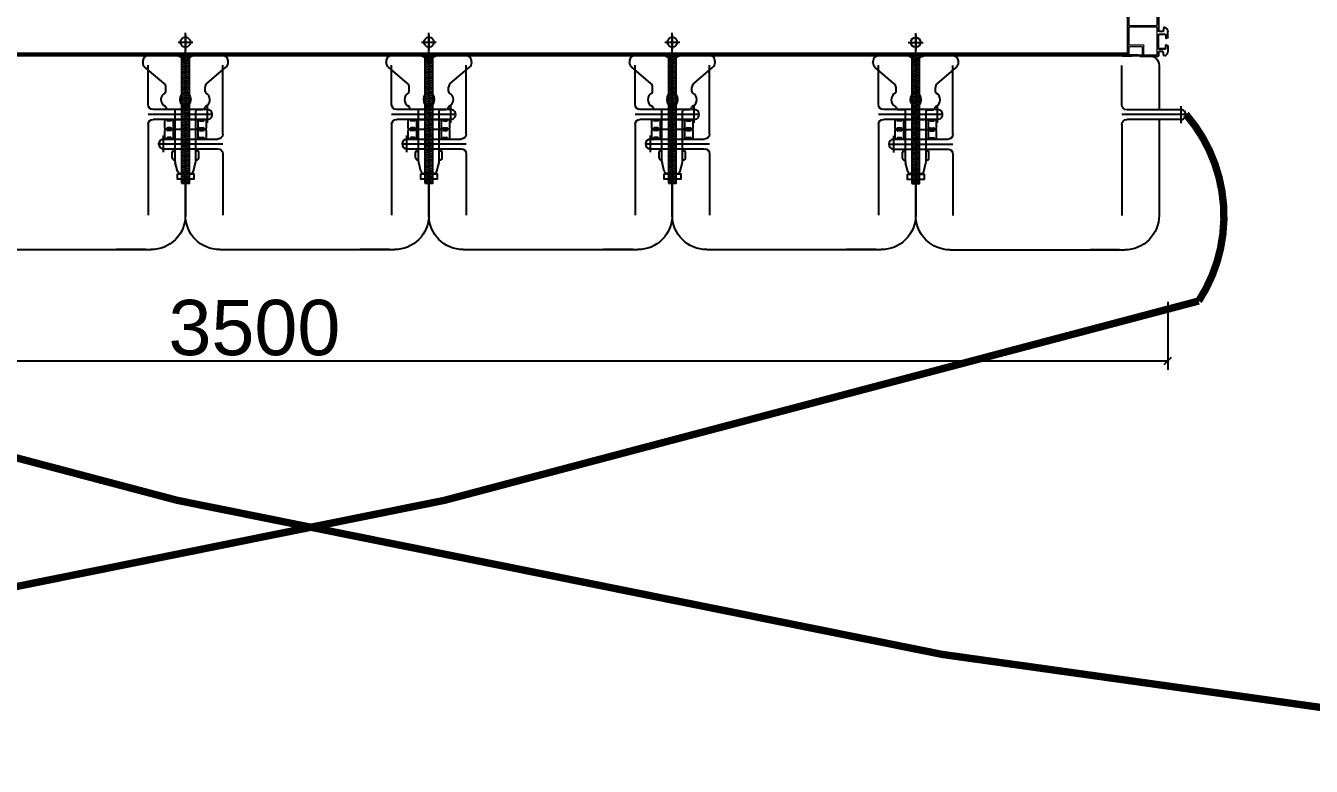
# Model space of a CAD drawing. Header units: millimetres. Extents: x -1822632 to -1305911, y 1206448 to 1536160.
# Drawn here: x -1726525 to -1723911, y 1209571 to 1211077 of the extents above; entities that cross this region are included whole.
import ezdxf

# ---------------------------------------------------------------- set-up
doc = ezdxf.new("R2010")
doc.units = ezdxf.units.MM
doc.header["$LTSCALE"] = 1000
doc.linetypes.add('DASH', pattern=[0.35, 0.25, -0.1])
doc.layers.get('0').update_dxf_attribs({"linetype": 'CONTINUOUS'})
doc.layers.get('DEFPOINTS').update_dxf_attribs({"linetype": 'CONTINUOUS'})
for name, color, linetype in [('中实线', 1, 'CONTINUOUS'), ('桩', 170, 'CONTINUOUS'), ('粗实线', 3, 'CONTINUOUS'), ('结构', 1, 'CONTINUOUS'), ('铝架', 4, 'CONTINUOUS')]:
    doc.layers.add(name, color=color, linetype=linetype)
doc.styles.add('M', font='arial.ttf')
doc.dimstyles.new('15', dxfattribs={"dimscale": 15, "dimtxt": 2.5, "dimasz": 1, "dimexe": 1.25, "dimexo": 0.625, "dimtad": 1, "dimdec": 0, "dimtxsty": 'M', "dimblk": 'ARCHTICK', "dimcen": 2.5, "dimadec": 0, "dimazin": 0, "dimtfac": 1, "dimtdec": 0, "dimtmove": 0, "dimatfit": 3, "dimfxl": 1, "dimfxlon": 1, "dimarcsym": 0})

# ---------------------------------------------------------------- blocks, each defined once
blk = doc.blocks.new('_Oblique')
at = {"color": 0, "linetype": 'ByBlock', "lineweight": -2}
blk.add_line((-0.5, -0.5), (0.5, 0.5), dxfattribs=at)
blk = doc.blocks.new('*D317')
at = {"color": 0, "lineweight": -2, "transparency": 16777216}
for p, q in [((-1727702.7, 1210515.8), (-1727702.7, 1210377)), ((-1724202.7, 1210515.8), (-1724202.7, 1210377)), ((-1727702.7, 1210395.8), (-1724202.7, 1210395.8))]:
    blk.add_line(p, q, dxfattribs=at)
at = {"layer": 'DEFPOINTS', "color": 0, "transparency": 16777216}
for p in [(-1727702.7, 1211255.5), (-1724202.7, 1211259.8), (-1724202.7, 1210395.8)]:
    blk.add_point(p, dxfattribs=at)
at = {"color": 0, "lineweight": -2, "transparency": 16777216, "xscale": 15, "yscale": 15, "zscale": 15, "rotation": 180}
blk.add_blockref('_Oblique', (-1727702.7, 1210395.8), dxfattribs=at)
at = {"color": 0, "lineweight": -2, "transparency": 16777216, "xscale": 15, "yscale": 15, "zscale": 15}
blk.add_blockref('_Oblique', (-1724202.7, 1210395.8), dxfattribs=at)
at = {"color": 0, "transparency": 16777216, "insert": (-1726060, 1210462.6), "char_height": 112.5, "attachment_point": 5, "style": 'M'}
blk.add_mtext('3500', dxfattribs=at)
blk = doc.blocks.new('3.')
at = {"color": 8, "lineweight": 5}
blk.add_line((750205.9, -189036.3), (750221.4, -189036.3), dxfattribs=at)
at = {"color": 3, "lineweight": 5}
for p, q in [((750252.4, -189161.4), (750252.4, -189147.1)), ((750253.4, -189146.1), (750278.4, -189146.1)), ((750279.4, -189160.9), (750279.4, -189147.1)), ((750257.9, -189162.4), (750253.4, -189162.4)), ((750258.9, -189164.4), (750258.9, -189163.4)), ((750272.9, -189164.4), (750272.9, -189162.9)), ((750278.4, -189161.9), (750273.9, -189161.9)), ((750292.9, -189165.4), (750273.9, -189165.4)), ((750292.9, -189165.4), (750274.9, -189165.4)), ((750292.9, -189161.9), (750283.4, -189161.9)), ((750293.9, -189162.9), (750293.9, -189164.4))]:
    blk.add_line(p, q, dxfattribs=at)
at = {"color": 8, "lineweight": 5}
blk.add_arc((750205.9, -189035.3), 1, 180, 270, dxfattribs=at)
at = {"color": 8, "lineweight": 20, "ltscale": 0.5}
blk.add_arc((750221.4, -189038.3), 2, 0, 90, dxfattribs=at)
at = {"color": 3, "lineweight": 5}
for centre, start, end in [((750253.4, -189147.1), 90, 180), ((750278.4, -189147.1), 0, 90), ((750253.4, -189161.4), 180, 270), ((750257.9, -189163.4), 0, 90), ((750257.9, -189164.4), 270, 360), ((750273.9, -189162.9), 90, 180), ((750273.9, -189164.4), 180, 270), ((750278.4, -189160.9), 270, 0), ((750292.9, -189162.9), 0, 90), ((750292.9, -189164.4), 270, 0)]:
    blk.add_arc(centre, 1, start, end, dxfattribs=at)
at = {"layer": '中实线', "color": 8, "linetype": 'ByBlock', "lineweight": 20, "ltscale": 0.5}
for p, q in [((750204.9, -189035.3), (750204.9, -189022.4)), ((750204.9, -189036.3), (750204.9, -189036.3)), ((750231.9, -189021.4), (750205.9, -189021.4)), ((750215.9, -189021.4), (750215.9, -189021.4)), ((750223.4, -189040.4), (750223.4, -189038.3)), ((750225.4, -189042.4), (750233, -189042.4)), ((750234.9, -189040.4), (750234.9, -189024.4)), ((750222.9, -189046.4), (750222.9, -189101.9)), ((750266.5, -189045.4), (750223.9, -189045.4)), ((750271.4, -189049.4), (750276.9, -189049.4)), ((750279.9, -189052.4), (750279.9, -189101.9)), ((750222.9, -189106.9), (750222.9, -189161.4)), ((750278.9, -189102.9), (750223.9, -189102.9)), ((750278.9, -189105.9), (750223.9, -189105.9)), ((750279.9, -189106.9), (750279.9, -189142.1)), ((750249.4, -189161.4), (750249.4, -189144.1)), ((750250.4, -189143.1), (750278.9, -189143.1)), ((750248.4, -189162.4), (750223.9, -189162.4))]:
    blk.add_line(p, q, dxfattribs=at)
for centre, radius, start, end in [((750205.9, -189022.4), 1, 90, 180), ((750225.4, -189040.4), 2, 180, 269.9404), ((750231.9, -189024.4), 3, 0, 90), ((750232.9, -189040.4), 2, 269.9404, 0), ((750223.9, -189046.4), 1, 90, 180), ((750266.5, -189047.4), 2, 11.537, 90), ((750271.4, -189046.4), 3, 191.537, 270), ((750276.9, -189052.4), 3, 0, 90), ((750223.9, -189101.9), 1, 180, 270), ((750223.9, -189106.9), 1, 90, 180), ((750278.9, -189101.9), 1, 270, 0), ((750278.9, -189106.9), 1, 0, 90), ((750250.4, -189144.1), 1, 90, 180), ((750278.9, -189142.1), 1, 270, 0), ((750223.9, -189161.4), 1, 180, 270), ((750248.4, -189161.4), 1, 270, 0)]:
    blk.add_arc(centre, radius, start, end, dxfattribs=at)
at = {"layer": '粗实线', "linetype": 'ByBlock', "ltscale": 0.5}
for p, q in [((750200.9, -189039), (750200.9, -189022.4)), ((750220.6, -189017.4), (750205.9, -189017.4)), ((750210, -189040.2), (750208.7, -189047.6)), ((750217.9, -189039.4), (750211, -189039.4)), ((750215.9, -189017.4), (750220.6, -189017.4)), ((750219.9, -189041.4), (750219.9, -189076.8)), ((750235.8, -189017.4), (750240.9, -189017.4)), ((750238.4, -189025.4), (750238.4, -189041.4)), ((750239.4, -189024.4), (750246.2, -189024.4)), ((750239.4, -189042.4), (750252.8, -189042.4)), ((750246.4, -189019.9), (750246.4, -189024.2)), ((750253, -189042.4), (750253.3, -189042.7)), ((750253.5, -189042.7), (750253.8, -189042.4)), ((750254, -189042.4), (750267.4, -189042.4)), ((750260.4, -189024.2), (750260.4, -189019.9)), ((750267.4, -189024.4), (750260.6, -189024.4)), ((750265.9, -189017.4), (750271, -189017.4)), ((750268.4, -189041.4), (750268.4, -189025.4)), ((750271.9, -189021.4), (750271.9, -189044.9)), ((750295.9, -189020.4), (750272.9, -189020.4)), ((750286.2, -189017.4), (750295.9, -189017.4)), ((750295.9, -189020.4), (750295.9, -189017.4)), ((750272.9, -189045.9), (750281.9, -189045.9)), ((750282.9, -189046.9), (750282.9, -189085.3)), ((750219.9, -189078), (750219.9, -189084.3)), ((750219.9, -189078), (750219.9, -189113.4)), ((750220.3, -189077.3), (750220, -189077)), ((750220, -189077.8), (750220.3, -189077.5)), ((750282.8, -189085.4), (750282.5, -189085.7)), ((750282.5, -189086), (750282.8, -189086.3)), ((750282.9, -189086.4), (750282.9, -189161.4)), ((750200.9, -189126.2), (750200.9, -189115.8)), ((750218.9, -189120.7), (750205.9, -189120.7)), ((750208.7, -189107.2), (750210, -189114.6)), ((750211, -189115.4), (750217.9, -189115.4)), ((750200.9, -189145.2), (750200.9, -189155.7)), ((750204.7, -189128.7), (750203.4, -189128.7)), ((750203.4, -189142.7), (750204.7, -189142.7)), ((750204.7, -189142.7), (750203.4, -189142.7)), ((750204.9, -189121.7), (750204.9, -189128.5)), ((750204.9, -189149.7), (750204.9, -189142.9)), ((750219.9, -189135.2), (750219.9, -189121.7)), ((750219.9, -189149.7), (750219.9, -189136.3)), ((750220.3, -189135.6), (750220, -189135.3)), ((750220, -189136.2), (750220.3, -189135.9)), ((750218.9, -189150.7), (750205.9, -189150.7)), ((750208.7, -189164.2), (750210, -189156.9)), ((750211, -189156.1), (750218.9, -189156.1)), ((750219.9, -189157.1), (750219.9, -189164.4)), ((750257.9, -189165.4), (750220.9, -189165.4))]:
    blk.add_line(p, q, dxfattribs=at)
at = {"layer": '粗实线', "color": 3, "linetype": 'ByBlock', "ltscale": 0.5}
blk.add_line((750205.9, -189150.7), (750218.9, -189150.7), dxfattribs=at)
at = {"layer": '粗实线', "linetype": 'ByBlock', "ltscale": 0.5}
for centre, radius, start, end in [((750205.9, -189022.4), 5, 90, 180), ((750210.7, -189039), 9.84, 179.7094, 251.9861), ((750211, -189040.4), 1, 90, 169.7), ((750217.9, -189041.4), 2, 360, 90), ((750239.4, -189025.4), 1, 90, 180), ((750239.4, -189041.4), 1, 180, 270), ((750241.2, -189024), 6.6, 38.3047, 92.8074), ((750246.2, -189024.2), 0.2, 270, 0.2741), ((750252.8, -189042.6), 0.2, 45, 90), ((750253.4, -189042.6), 0.2, 225, 315), ((750254, -189042.6), 0.2, 90, 135), ((750265.6, -189024), 6.6, 87.1926, 141.6953), ((750260.6, -189024.2), 0.2, 180, 270), ((750267.4, -189025.4), 1, 0, 90), ((750267.4, -189041.4), 1, 270, 0), ((750272.9, -189021.4), 1, 90, 180), ((750207.7, -189047.4), 1, 270, 349.7), ((750272.9, -189044.9), 1, 180, 270), ((750281.9, -189046.9), 1, 0, 90), ((750220.1, -189076.8), 0.2, 180, 225), ((750220.1, -189078), 0.2, 135, 180), ((750220.1, -189077.4), 0.2, 315, 45), ((750282.7, -189085.9), 0.2, 135, 225), ((750282.7, -189085.3), 0.2, 315, 0), ((750282.7, -189086.5), 0.2, 360, 45), ((750211, -189115.9), 10.1, 110.0422, 179.7055), ((750205.9, -189121.7), 1, 90, 180), ((750207.7, -189107.4), 1.03, 10.8147, 98.718), ((750211, -189114.4), 1, 190.3, 270), ((750217.9, -189113.4), 2, 270, 0), ((750218.9, -189121.7), 1, 0, 90), ((750203.4, -189126.2), 2.5, 180, 270), ((750203.4, -189145.2), 2.5, 90, 180), ((750204.7, -189128.5), 0.2, 270, 0), ((750204.7, -189142.9), 0.2, 0, 90), ((750204.7, -189142.9), 0.2, 0, 90), ((750220.1, -189135.2), 0.2, 180, 225), ((750220.1, -189136.3), 0.2, 135, 180), ((750220.1, -189135.7), 0.2, 315, 45), ((750211, -189155.6), 10.1, 180.2945, 249.9578), ((750205.9, -189149.7), 1, 180, 270), ((750207.7, -189164.1), 1.03, 261.282, 349.1853), ((750211, -189157.1), 1, 90, 169.7), ((750218.9, -189157.1), 1, 0, 90), ((750220.9, -189164.4), 1, 180, 270), ((750282.9, -189161.9), 0.5, 90, 0), ((750282.9, -189161.9), 0.5, 90, 0)]:
    blk.add_arc(centre, radius, start, end, dxfattribs=at)
at = {"layer": '粗实线', "color": 3, "linetype": 'ByBlock', "ltscale": 0.5}
blk.add_arc((750218.9, -189149.7), 1, 270, 0, dxfattribs=at)
at = {"layer": '结构', "color": 3, "linetype": 'ByBlock', "lineweight": 0, "ltscale": 0.5}
for p, q in [((750220.8, -189017.4), (750221.1, -189017.9)), ((750221.3, -189017.9), (750221.6, -189017.4)), ((750221.8, -189017.4), (750222.6, -189017.4)), ((750222.8, -189017.4), (750223.1, -189017.9)), ((750223.3, -189017.9), (750223.6, -189017.4)), ((750223.8, -189017.4), (750224.6, -189017.4)), ((750224.8, -189017.4), (750225.1, -189017.9)), ((750225.3, -189017.9), (750225.6, -189017.4)), ((750225.8, -189017.4), (750226.6, -189017.4)), ((750226.8, -189017.4), (750227.1, -189017.9)), ((750227.3, -189017.9), (750227.6, -189017.4)), ((750227.8, -189017.4), (750228.6, -189017.4)), ((750228.8, -189017.4), (750229.1, -189017.9)), ((750229.3, -189017.9), (750229.6, -189017.4)), ((750229.8, -189017.4), (750230.6, -189017.4)), ((750230.8, -189017.4), (750231.1, -189017.9)), ((750231.3, -189017.9), (750231.6, -189017.4)), ((750231.8, -189017.4), (750232.6, -189017.4)), ((750232.8, -189017.4), (750233.1, -189017.9)), ((750233.3, -189017.9), (750233.6, -189017.4)), ((750233.8, -189017.4), (750234.6, -189017.4)), ((750234.8, -189017.4), (750235.1, -189017.9)), ((750235.3, -189017.9), (750235.6, -189017.4)), ((750235.8, -189017.4), (750237.6, -189017.4)), ((750271, -189017.4), (750269.2, -189017.4)), ((750271.5, -189017.9), (750271.2, -189017.4)), ((750272, -189017.4), (750271.7, -189017.9)), ((750273, -189017.4), (750272.2, -189017.4)), ((750273.5, -189017.9), (750273.2, -189017.4)), ((750274, -189017.4), (750273.7, -189017.9)), ((750275, -189017.4), (750274.2, -189017.4)), ((750275.5, -189017.9), (750275.2, -189017.4)), ((750276, -189017.4), (750275.7, -189017.9)), ((750277, -189017.4), (750276.2, -189017.4)), ((750277.5, -189017.9), (750277.2, -189017.4)), ((750278, -189017.4), (750277.7, -189017.9)), ((750279, -189017.4), (750278.2, -189017.4)), ((750279.5, -189017.9), (750279.2, -189017.4)), ((750280, -189017.4), (750279.7, -189017.9)), ((750281, -189017.4), (750280.2, -189017.4)), ((750281.5, -189017.9), (750281.2, -189017.4)), ((750282, -189017.4), (750281.7, -189017.9)), ((750283, -189017.4), (750282.2, -189017.4)), ((750283.5, -189017.9), (750283.2, -189017.4)), ((750284, -189017.4), (750283.7, -189017.9)), ((750285, -189017.4), (750284.2, -189017.4)), ((750285.5, -189017.9), (750285.2, -189017.4)), ((750286, -189017.4), (750285.7, -189017.9))]:
    blk.add_line(p, q, dxfattribs=at)
for centre, start, end in [((750220.6, -189017.6), 45, 90), ((750221.2, -189017.8), 225, 315), ((750221.8, -189017.6), 90, 135), ((750222.6, -189017.6), 45, 90), ((750223.2, -189017.8), 225, 315), ((750223.8, -189017.6), 90, 135), ((750224.6, -189017.6), 45, 90), ((750225.2, -189017.8), 225, 315), ((750225.8, -189017.6), 90, 135), ((750226.6, -189017.6), 45, 90), ((750227.2, -189017.8), 225, 315), ((750227.8, -189017.6), 90, 135), ((750228.6, -189017.6), 45, 90), ((750229.2, -189017.8), 225, 315), ((750229.8, -189017.6), 90, 135), ((750230.6, -189017.6), 45, 90), ((750231.2, -189017.8), 225, 315), ((750231.8, -189017.6), 90, 135), ((750232.6, -189017.6), 45, 90), ((750233.2, -189017.8), 225, 315), ((750233.8, -189017.6), 90, 135), ((750234.6, -189017.6), 45, 90), ((750235.2, -189017.8), 225, 315), ((750235.8, -189017.6), 90, 135), ((750271, -189017.6), 45, 90), ((750271.6, -189017.8), 225, 315), ((750272.2, -189017.6), 90, 135), ((750273, -189017.6), 45, 90), ((750273.6, -189017.8), 225, 315), ((750274.2, -189017.6), 90, 135), ((750275, -189017.6), 45, 90), ((750275.6, -189017.8), 225, 315), ((750276.2, -189017.6), 90, 135), ((750277, -189017.6), 45, 90), ((750277.6, -189017.8), 225, 315), ((750278.2, -189017.6), 90, 135), ((750279, -189017.6), 45, 90), ((750279.6, -189017.8), 225, 315), ((750280.2, -189017.6), 90, 135), ((750281, -189017.6), 45, 90), ((750281.6, -189017.8), 225, 315), ((750282.2, -189017.6), 90, 135), ((750283, -189017.6), 45, 90), ((750283.6, -189017.8), 225, 315), ((750284.2, -189017.6), 90, 135), ((750285, -189017.6), 45, 90), ((750285.6, -189017.8), 225, 315), ((750286.2, -189017.6), 90, 135)]:
    blk.add_arc(centre, 0.2, start, end, dxfattribs=at)
blk = doc.blocks.new('124')
at = {"color": 5}
for p, q in [((1325611.2, -187519.9), (1326066.2, -187519.9)), ((1325632.7, -187517.9), (1325632.7, -187519.9)), ((1325632.7, -187517.9), (1326044.4, -187517.9)), ((1325591.2, -187689.9), (1325591.2, -187539.9)), ((1325667, -187679.6), (1325667, -187539.9)), ((1326010.5, -187619.9), (1326010.5, -187539.9)), ((1326086.2, -187539.9), (1326086.2, -187629.9)), ((1326130.8, -187629.9), (1326020.4, -187629.9)), ((1326130.8, -187656.9), (1326130.8, -187622.9)), ((1326138.3, -187639.9), (1326010.5, -187639.9)), ((1326130.8, -187649.9), (1326020.4, -187649.9)), ((1326086.2, -187649.9), (1326086.2, -187844.9)), ((1325546.7, -187716.9), (1325546.7, -187682.9)), ((1326010.5, -187659.9), (1326010.5, -187845)), ((1325539.2, -187699.9), (1325667, -187699.9)), ((1325546.7, -187689.9), (1325657, -187689.9)), ((1325546.7, -187709.9), (1325657, -187709.9)), ((1325591.2, -187844.9), (1325591.2, -187709.9)), ((1325667, -187720.1), (1325667, -187844.9)), ((1325661.2, -187914.9), (1326016.2, -187914.9)), ((1326005.8, -187914.9), (1325945.8, -187914.9))]:
    blk.add_line(p, q, dxfattribs=at)
for centre, start, end in [((1326130.8, -187639.9), 270, 90.0088), ((1325546.7, -187699.9), 90, 270)]:
    blk.add_arc(centre, 10, start, end, dxfattribs=at)
at = {"color": 5, "extrusion": (0, 0, -1)}
for centre, major_axis, start_param, end_param in [((1325611.2, -187539.9), (20, 0.8), 3.182592, 4.753388), ((1326066.2, -187539.9), (-20, 0.8), 1.52984, 3.100637), ((1326020.5, -187619.9), (9.96, 0.91), 1.669035, 3.232657), ((1326020.5, -187659.9), (-9.55, 2.95), -0.299687, 1.263935), ((1325657, -187679.9), (-9.99, 0.4), 3.101993, 4.665614), ((1325657, -187719.9), (-9.79, 2.04), 1.372765, 2.936386), ((1325661.2, -187844.9), (-70, 0.1), 4.711391, 6.282187), ((1326016.2, -187844.9), (-70, 0.4), 3.135871, 4.706668)]:
    blk.add_ellipse(centre, major_axis=major_axis, ratio=1, start_param=start_param, end_param=end_param, dxfattribs=at)
blk = doc.blocks.new('*U277')
at = {"color": 1}
blk.add_line((0, -156.9), (0, 156.9), dxfattribs=at)
for p, q in [((74.9, 110.9), (-74.9, 110.9)), ((-87, 96.9), (-87, 97.4)), ((-43.5, 53.9), (-82.4, 87)), ((43.5, 53.9), (82.4, 87)), ((87, 96.9), (87, 97.4)), ((-40, 37.3), (-40, 46.3)), ((40, 37.3), (40, 46.3)), ((-24, 0.9), (-34, 0.9)), ((24, 0.9), (34, 0.9)), ((-21, -105.1), (-21, -2.1)), ((21, -105.1), (21, -2.1)), ((-27, -97.5), (-27, -85.5)), ((-25, -83.5), (-21, -83.5)), ((-23, -101.5), (-21, -101.5)), ((25, -83.5), (21, -83.5)), ((23, -101.5), (21, -101.5)), ((27, -97.5), (27, -85.5)), ((-16.2, -124.6), (-20.7, -107.1)), ((0, -129.1), (-10.4, -129.1)), ((0, -129.1), (10.4, -129.1)), ((16.2, -124.6), (20.7, -107.1))]:
    blk.add_line(p, q)
for centre, radius, start, end in [((-74.9, 98.9), 12, 90, 173.145), ((74.9, 98.9), 12, 6.855, 90), ((-62, 97.4), 25, 173.145, 180), ((-74, 96.9), 13, 180, 229.6001), ((74, 96.9), 13, 310.3999, 0), ((62, 97.4), 25, 0, 6.855), ((-50, 46.3), 10, 0, 49.6001), ((50, 46.3), 10, 130.3999, 180), ((-34.8, 21.2), 15, 115.9461, 243.6496), ((-43, 37.3), 3, 296.9519, 0), ((43, 37.3), 3, 180, 243.0481), ((34.8, 21.2), 15, 296.3504, 64.0539), ((-42.8, 5.1), 3, 11.9129, 63.686), ((-34, 7), 6.03, 191.9129, 269.8975), ((-24, -2.1), 3, 0, 90), ((24, -2.1), 3, 90, 180), ((34, 7), 6.03, 270.1025, 348.0871), ((42.8, 5.1), 3, 116.314, 168.0871), ((-25, -85.5), 2, 90, 180), ((-23, -97.5), 4, 180, 270), ((23, -97.5), 4, 270, 0), ((25, -85.5), 2, 0, 90), ((-13, -105.1), 8, 180, 194.4965), ((-10.4, -123.1), 6, 194.4965, 270), ((10.4, -123.1), 6, 270, 345.5035), ((13, -105.1), 8, 345.5035, 0)]:
    blk.add_arc(centre, radius, start, end)
blk.add_ellipse((0, 21.3), major_axis=(0, -14.1), ratio=0.752648)
blk = doc.blocks.new('*U276')
at = {"color": 0, "linetype": 'ByBlock', "lineweight": -2, "transparency": 16777216}
blk.add_blockref('*U277', (0, 0), dxfattribs=at)
blk = doc.blocks.new('*U310')
at = {"color": 8}
for p, q in [((-42.5, 7), (-42.5, -7)), ((-39.5, 10), (39.5, 10)), ((-38.1, 9), (-38.1, 10)), ((-30.2, 7.3), (-36.1, 7.3)), ((-28.2, 10), (-28.2, 9.3)), ((-25, 10), (-25, -10)), ((25, 10), (25, -10)), ((28.2, 10), (28.2, 9.3)), ((30.2, 7.3), (36.1, 7.3)), ((38.1, 9), (38.1, 10)), ((42.5, -7), (42.5, 7)), ((-39.5, -10), (39.5, -10)), ((-38.1, -9.2), (-38.1, -10)), ((-30.2, -7.2), (-36.1, -7.2)), ((-28.2, -9.2), (-28.2, -10)), ((28.2, -9.2), (28.2, -10)), ((30.2, -7.2), (36.1, -7.2)), ((38.1, -9), (38.1, -10))]:
    blk.add_line(p, q, dxfattribs=at)
for centre, radius, start, end in [((-39.5, 7), 3, 90, 180), ((-36.1, 9.3), 2, 180, 270), ((-30.2, 9.3), 2, 270, 0), ((30.2, 9.3), 2, 180, 270), ((36.1, 9.3), 2, 270, 0), ((39.5, 7), 3, 0, 90), ((-39.5, -7), 3, 180, 270), ((-36.1, -9.2), 2, 90, 180), ((-30.2, -9.2), 2, 0, 90), ((30.2, -9.2), 2, 90, 180), ((36.1, -9.2), 2, 0, 90), ((39.5, -7), 3, 270, 0)]:
    blk.add_arc(centre, radius, start, end, dxfattribs=at)
blk = doc.blocks.new('*U309')
at = {"color": 0, "linetype": 'ByBlock', "lineweight": -2, "transparency": 16777216}
blk.add_blockref('*U310', (0, 0), dxfattribs=at)
blk = doc.blocks.new('*U275')
blk.add_blockref('*U309', (0, 0))
blk = doc.blocks.new('*U274')
at = {"color": 0, "linetype": 'ByBlock', "lineweight": -2, "transparency": 16777216}
for p in [(0, 20), (0, 0)]:
    blk.add_blockref('*U275', p, dxfattribs=at)
blk = doc.blocks.new('*U272')
blk.add_line((-8, -1.3), (8, 1.3))
blk = doc.blocks.new('*U273')
at = {"color": 0, "linetype": 'ByBlock', "lineweight": -2, "transparency": 16777216}
for p in [(0, 0), (0, -3.8), (0, -7.6), (0, -11.5), (0, -15.3), (0, -19.1), (0, -22.9), (0, -26.8), (0, -30.6), (0, -34.4), (0, -38.2), (0, -42.1), (0, -45.9), (0, -49.7), (0, -53.5), (0, -57.4), (0, -61.2), (0, -65), (0, -68.8), (0, -72.7), (0, -76.5), (0, -80.3), (0, -84.1), (0, -87.9), (0, -91.8), (0, -95.6), (0, -99.4), (0, -103.2), (0, -107.1), (0, -110.9), (0, -114.7), (0, -118.5), (0, -122.4), (0, -126.2), (0, -130), (0, -133.8), (0, -137.7), (0, -141.5), (0, -145.3), (0, -149.1), (0, -153), (0, -156.8), (0, -160.6), (0, -164.4), (0, -168.3), (0, -172.1), (0, -175.9), (0, -179.7), (0, -183.5), (0, -187.4), (0, -191.2), (0, -195), (0, -198.8), (0, -202.7), (0, -206.5), (0, -210.3), (0, -214.1), (0, -218), (0, -221.8), (0, -225.6), (0, -229.4), (0, -233.3), (0, -237.1), (0, -240.9), (0, -244.7), (0, -248.6), (0, -252.4), (0, -256.2)]:
    blk.add_blockref('*U272', p, dxfattribs=at)
blk = doc.blocks.new('*U283')
at = {"color": 1}
blk.add_line((0, -156.9), (0, 156.9), dxfattribs=at)
for p, q in [((74.9, 110.9), (-74.9, 110.9)), ((-87, 96.9), (-87, 97.4)), ((-43.5, 53.9), (-82.4, 87)), ((43.5, 53.9), (82.4, 87)), ((87, 96.9), (87, 97.4)), ((-40, 37.3), (-40, 46.3)), ((40, 37.3), (40, 46.3)), ((-24, 0.9), (-34, 0.9)), ((24, 0.9), (34, 0.9)), ((-21, -105.1), (-21, -2.1)), ((21, -105.1), (21, -2.1)), ((-27, -97.5), (-27, -85.5)), ((-25, -83.5), (-21, -83.5)), ((-23, -101.5), (-21, -101.5)), ((25, -83.5), (21, -83.5)), ((23, -101.5), (21, -101.5)), ((27, -97.5), (27, -85.5)), ((-16.2, -124.6), (-20.7, -107.1)), ((0, -129.1), (-10.4, -129.1)), ((0, -129.1), (10.4, -129.1)), ((16.2, -124.6), (20.7, -107.1))]:
    blk.add_line(p, q)
for centre, radius, start, end in [((-74.9, 98.9), 12, 90, 173.145), ((74.9, 98.9), 12, 6.855, 90), ((-62, 97.4), 25, 173.145, 180), ((-74, 96.9), 13, 180, 229.6001), ((74, 96.9), 13, 310.3999, 0), ((62, 97.4), 25, 0, 6.855), ((-50, 46.3), 10, 0, 49.6001), ((50, 46.3), 10, 130.3999, 180), ((-34.8, 21.2), 15, 115.9461, 243.6496), ((-43, 37.3), 3, 296.9519, 0), ((43, 37.3), 3, 180, 243.0481), ((34.8, 21.2), 15, 296.3504, 64.0539), ((-42.8, 5.1), 3, 11.9129, 63.686), ((-34, 7), 6.03, 191.9129, 269.8975), ((-24, -2.1), 3, 0, 90), ((24, -2.1), 3, 90, 180), ((34, 7), 6.03, 270.1025, 348.0871), ((42.8, 5.1), 3, 116.314, 168.0871), ((-25, -85.5), 2, 90, 180), ((-23, -97.5), 4, 180, 270), ((23, -97.5), 4, 270, 0), ((25, -85.5), 2, 0, 90), ((-13, -105.1), 8, 180, 194.4965), ((-10.4, -123.1), 6, 194.4965, 270), ((10.4, -123.1), 6, 270, 345.5035), ((13, -105.1), 8, 345.5035, 0)]:
    blk.add_arc(centre, radius, start, end)
blk.add_ellipse((0, 21.3), major_axis=(0, -14.1), ratio=0.752648)
blk = doc.blocks.new('*U282')
at = {"color": 0, "linetype": 'ByBlock', "lineweight": -2, "transparency": 16777216}
blk.add_blockref('*U283', (0, 0), dxfattribs=at)
blk = doc.blocks.new('*U312')
at = {"color": 8}
for p, q in [((-42.5, 7), (-42.5, -7)), ((-39.5, 10), (39.5, 10)), ((-38.1, 9), (-38.1, 10)), ((-30.2, 7.3), (-36.1, 7.3)), ((-28.2, 10), (-28.2, 9.3)), ((-25, 10), (-25, -10)), ((25, 10), (25, -10)), ((28.2, 10), (28.2, 9.3)), ((30.2, 7.3), (36.1, 7.3)), ((38.1, 9), (38.1, 10)), ((42.5, -7), (42.5, 7)), ((-39.5, -10), (39.5, -10)), ((-38.1, -9.2), (-38.1, -10)), ((-30.2, -7.2), (-36.1, -7.2)), ((-28.2, -9.2), (-28.2, -10)), ((28.2, -9.2), (28.2, -10)), ((30.2, -7.2), (36.1, -7.2)), ((38.1, -9), (38.1, -10))]:
    blk.add_line(p, q, dxfattribs=at)
for centre, radius, start, end in [((-39.5, 7), 3, 90, 180), ((-36.1, 9.3), 2, 180, 270), ((-30.2, 9.3), 2, 270, 0), ((30.2, 9.3), 2, 180, 270), ((36.1, 9.3), 2, 270, 0), ((39.5, 7), 3, 0, 90), ((-39.5, -7), 3, 180, 270), ((-36.1, -9.2), 2, 90, 180), ((-30.2, -9.2), 2, 0, 90), ((30.2, -9.2), 2, 90, 180), ((36.1, -9.2), 2, 0, 90), ((39.5, -7), 3, 270, 0)]:
    blk.add_arc(centre, radius, start, end, dxfattribs=at)
blk = doc.blocks.new('*U311')
at = {"color": 0, "linetype": 'ByBlock', "lineweight": -2, "transparency": 16777216}
blk.add_blockref('*U312', (0, 0), dxfattribs=at)
blk = doc.blocks.new('*U281')
blk.add_blockref('*U311', (0, 0))
blk = doc.blocks.new('*U280')
at = {"color": 0, "linetype": 'ByBlock', "lineweight": -2, "transparency": 16777216}
for p in [(0, 20), (0, 0)]:
    blk.add_blockref('*U281', p, dxfattribs=at)
blk = doc.blocks.new('*U278')
blk.add_line((-8, -1.3), (8, 1.3))
blk = doc.blocks.new('*U279')
at = {"color": 0, "linetype": 'ByBlock', "lineweight": -2, "transparency": 16777216}
for p in [(0, 0), (0, -3.8), (0, -7.6), (0, -11.5), (0, -15.3), (0, -19.1), (0, -22.9), (0, -26.8), (0, -30.6), (0, -34.4), (0, -38.2), (0, -42.1), (0, -45.9), (0, -49.7), (0, -53.5), (0, -57.4), (0, -61.2), (0, -65), (0, -68.8), (0, -72.7), (0, -76.5), (0, -80.3), (0, -84.1), (0, -87.9), (0, -91.8), (0, -95.6), (0, -99.4), (0, -103.2), (0, -107.1), (0, -110.9), (0, -114.7), (0, -118.5), (0, -122.4), (0, -126.2), (0, -130), (0, -133.8), (0, -137.7), (0, -141.5), (0, -145.3), (0, -149.1), (0, -153), (0, -156.8), (0, -160.6), (0, -164.4), (0, -168.3), (0, -172.1), (0, -175.9), (0, -179.7), (0, -183.5), (0, -187.4), (0, -191.2), (0, -195), (0, -198.8), (0, -202.7), (0, -206.5), (0, -210.3), (0, -214.1), (0, -218), (0, -221.8), (0, -225.6), (0, -229.4), (0, -233.3), (0, -237.1), (0, -240.9), (0, -244.7), (0, -248.6), (0, -252.4), (0, -256.2)]:
    blk.add_blockref('*U278', p, dxfattribs=at)
blk = doc.blocks.new('*U289')
at = {"color": 1}
blk.add_line((0, -156.9), (0, 156.9), dxfattribs=at)
for p, q in [((74.9, 110.9), (-74.9, 110.9)), ((-87, 96.9), (-87, 97.4)), ((-43.5, 53.9), (-82.4, 87)), ((43.5, 53.9), (82.4, 87)), ((87, 96.9), (87, 97.4)), ((-40, 37.3), (-40, 46.3)), ((40, 37.3), (40, 46.3)), ((-24, 0.9), (-34, 0.9)), ((24, 0.9), (34, 0.9)), ((-21, -105.1), (-21, -2.1)), ((21, -105.1), (21, -2.1)), ((-27, -97.5), (-27, -85.5)), ((-25, -83.5), (-21, -83.5)), ((-23, -101.5), (-21, -101.5)), ((25, -83.5), (21, -83.5)), ((23, -101.5), (21, -101.5)), ((27, -97.5), (27, -85.5)), ((-16.2, -124.6), (-20.7, -107.1)), ((0, -129.1), (-10.4, -129.1)), ((0, -129.1), (10.4, -129.1)), ((16.2, -124.6), (20.7, -107.1))]:
    blk.add_line(p, q)
for centre, radius, start, end in [((-74.9, 98.9), 12, 90, 173.145), ((74.9, 98.9), 12, 6.855, 90), ((-62, 97.4), 25, 173.145, 180), ((-74, 96.9), 13, 180, 229.6001), ((74, 96.9), 13, 310.3999, 0), ((62, 97.4), 25, 0, 6.855), ((-50, 46.3), 10, 0, 49.6001), ((50, 46.3), 10, 130.3999, 180), ((-34.8, 21.2), 15, 115.9461, 243.6496), ((-43, 37.3), 3, 296.9519, 0), ((43, 37.3), 3, 180, 243.0481), ((34.8, 21.2), 15, 296.3504, 64.0539), ((-42.8, 5.1), 3, 11.9129, 63.686), ((-34, 7), 6.03, 191.9129, 269.8975), ((-24, -2.1), 3, 0, 90), ((24, -2.1), 3, 90, 180), ((34, 7), 6.03, 270.1025, 348.0871), ((42.8, 5.1), 3, 116.314, 168.0871), ((-25, -85.5), 2, 90, 180), ((-23, -97.5), 4, 180, 270), ((23, -97.5), 4, 270, 0), ((25, -85.5), 2, 0, 90), ((-13, -105.1), 8, 180, 194.4965), ((-10.4, -123.1), 6, 194.4965, 270), ((10.4, -123.1), 6, 270, 345.5035), ((13, -105.1), 8, 345.5035, 0)]:
    blk.add_arc(centre, radius, start, end)
blk.add_ellipse((0, 21.3), major_axis=(0, -14.1), ratio=0.752648)
blk = doc.blocks.new('*U288')
at = {"color": 0, "linetype": 'ByBlock', "lineweight": -2, "transparency": 16777216}
blk.add_blockref('*U289', (0, 0), dxfattribs=at)
blk = doc.blocks.new('*U314')
at = {"color": 8}
for p, q in [((-42.5, 7), (-42.5, -7)), ((-39.5, 10), (39.5, 10)), ((-38.1, 9), (-38.1, 10)), ((-30.2, 7.3), (-36.1, 7.3)), ((-28.2, 10), (-28.2, 9.3)), ((-25, 10), (-25, -10)), ((25, 10), (25, -10)), ((28.2, 10), (28.2, 9.3)), ((30.2, 7.3), (36.1, 7.3)), ((38.1, 9), (38.1, 10)), ((42.5, -7), (42.5, 7)), ((-39.5, -10), (39.5, -10)), ((-38.1, -9.2), (-38.1, -10)), ((-30.2, -7.2), (-36.1, -7.2)), ((-28.2, -9.2), (-28.2, -10)), ((28.2, -9.2), (28.2, -10)), ((30.2, -7.2), (36.1, -7.2)), ((38.1, -9), (38.1, -10))]:
    blk.add_line(p, q, dxfattribs=at)
for centre, radius, start, end in [((-39.5, 7), 3, 90, 180), ((-36.1, 9.3), 2, 180, 270), ((-30.2, 9.3), 2, 270, 0), ((30.2, 9.3), 2, 180, 270), ((36.1, 9.3), 2, 270, 0), ((39.5, 7), 3, 0, 90), ((-39.5, -7), 3, 180, 270), ((-36.1, -9.2), 2, 90, 180), ((-30.2, -9.2), 2, 0, 90), ((30.2, -9.2), 2, 90, 180), ((36.1, -9.2), 2, 0, 90), ((39.5, -7), 3, 270, 0)]:
    blk.add_arc(centre, radius, start, end, dxfattribs=at)
blk = doc.blocks.new('*U313')
at = {"color": 0, "linetype": 'ByBlock', "lineweight": -2, "transparency": 16777216}
blk.add_blockref('*U314', (0, 0), dxfattribs=at)
blk = doc.blocks.new('*U287')
blk.add_blockref('*U313', (0, 0))
blk = doc.blocks.new('*U286')
at = {"color": 0, "linetype": 'ByBlock', "lineweight": -2, "transparency": 16777216}
for p in [(0, 20), (0, 0)]:
    blk.add_blockref('*U287', p, dxfattribs=at)
blk = doc.blocks.new('*U284')
blk.add_line((-8, -1.3), (8, 1.3))
blk = doc.blocks.new('*U285')
at = {"color": 0, "linetype": 'ByBlock', "lineweight": -2, "transparency": 16777216}
for p in [(0, 0), (0, -3.8), (0, -7.6), (0, -11.5), (0, -15.3), (0, -19.1), (0, -22.9), (0, -26.8), (0, -30.6), (0, -34.4), (0, -38.2), (0, -42.1), (0, -45.9), (0, -49.7), (0, -53.5), (0, -57.4), (0, -61.2), (0, -65), (0, -68.8), (0, -72.7), (0, -76.5), (0, -80.3), (0, -84.1), (0, -87.9), (0, -91.8), (0, -95.6), (0, -99.4), (0, -103.2), (0, -107.1), (0, -110.9), (0, -114.7), (0, -118.5), (0, -122.4), (0, -126.2), (0, -130), (0, -133.8), (0, -137.7), (0, -141.5), (0, -145.3), (0, -149.1), (0, -153), (0, -156.8), (0, -160.6), (0, -164.4), (0, -168.3), (0, -172.1), (0, -175.9), (0, -179.7), (0, -183.5), (0, -187.4), (0, -191.2), (0, -195), (0, -198.8), (0, -202.7), (0, -206.5), (0, -210.3), (0, -214.1), (0, -218), (0, -221.8), (0, -225.6), (0, -229.4), (0, -233.3), (0, -237.1), (0, -240.9), (0, -244.7), (0, -248.6), (0, -252.4), (0, -256.2)]:
    blk.add_blockref('*U284', p, dxfattribs=at)
blk = doc.blocks.new('*U291')
at = {"color": 1}
blk.add_line((0, -156.9), (0, 156.9), dxfattribs=at)
for p, q in [((74.9, 110.9), (-74.9, 110.9)), ((-87, 96.9), (-87, 97.4)), ((-43.5, 53.9), (-82.4, 87)), ((43.5, 53.9), (82.4, 87)), ((87, 96.9), (87, 97.4)), ((-40, 37.3), (-40, 46.3)), ((40, 37.3), (40, 46.3)), ((-24, 0.9), (-34, 0.9)), ((24, 0.9), (34, 0.9)), ((-21, -105.1), (-21, -2.1)), ((21, -105.1), (21, -2.1)), ((-27, -97.5), (-27, -85.5)), ((-25, -83.5), (-21, -83.5)), ((-23, -101.5), (-21, -101.5)), ((25, -83.5), (21, -83.5)), ((23, -101.5), (21, -101.5)), ((27, -97.5), (27, -85.5)), ((-16.2, -124.6), (-20.7, -107.1)), ((0, -129.1), (-10.4, -129.1)), ((0, -129.1), (10.4, -129.1)), ((16.2, -124.6), (20.7, -107.1))]:
    blk.add_line(p, q)
for centre, radius, start, end in [((-74.9, 98.9), 12, 90, 173.145), ((74.9, 98.9), 12, 6.855, 90), ((-62, 97.4), 25, 173.145, 180), ((-74, 96.9), 13, 180, 229.6001), ((74, 96.9), 13, 310.3999, 0), ((62, 97.4), 25, 0, 6.855), ((-50, 46.3), 10, 0, 49.6001), ((50, 46.3), 10, 130.3999, 180), ((-34.8, 21.2), 15, 115.9461, 243.6496), ((-43, 37.3), 3, 296.9519, 0), ((43, 37.3), 3, 180, 243.0481), ((34.8, 21.2), 15, 296.3504, 64.0539), ((-42.8, 5.1), 3, 11.9129, 63.686), ((-34, 7), 6.03, 191.9129, 269.8975), ((-24, -2.1), 3, 0, 90), ((24, -2.1), 3, 90, 180), ((34, 7), 6.03, 270.1025, 348.0871), ((42.8, 5.1), 3, 116.314, 168.0871), ((-25, -85.5), 2, 90, 180), ((-23, -97.5), 4, 180, 270), ((23, -97.5), 4, 270, 0), ((25, -85.5), 2, 0, 90), ((-13, -105.1), 8, 180, 194.4965), ((-10.4, -123.1), 6, 194.4965, 270), ((10.4, -123.1), 6, 270, 345.5035), ((13, -105.1), 8, 345.5035, 0)]:
    blk.add_arc(centre, radius, start, end)
blk.add_ellipse((0, 21.3), major_axis=(0, -14.1), ratio=0.752648)
blk = doc.blocks.new('*U290')
at = {"color": 0, "linetype": 'ByBlock', "lineweight": -2, "transparency": 16777216}
blk.add_blockref('*U291', (0, 0), dxfattribs=at)
blk = doc.blocks.new('*U316')
at = {"color": 8}
for p, q in [((-42.5, 7), (-42.5, -7)), ((-39.5, 10), (39.5, 10)), ((-38.1, 9), (-38.1, 10)), ((-30.2, 7.3), (-36.1, 7.3)), ((-28.2, 10), (-28.2, 9.3)), ((-25, 10), (-25, -10)), ((25, 10), (25, -10)), ((28.2, 10), (28.2, 9.3)), ((30.2, 7.3), (36.1, 7.3)), ((38.1, 9), (38.1, 10)), ((42.5, -7), (42.5, 7)), ((-39.5, -10), (39.5, -10)), ((-38.1, -9.2), (-38.1, -10)), ((-30.2, -7.2), (-36.1, -7.2)), ((-28.2, -9.2), (-28.2, -10)), ((28.2, -9.2), (28.2, -10)), ((30.2, -7.2), (36.1, -7.2)), ((38.1, -9), (38.1, -10))]:
    blk.add_line(p, q, dxfattribs=at)
for centre, radius, start, end in [((-39.5, 7), 3, 90, 180), ((-36.1, 9.3), 2, 180, 270), ((-30.2, 9.3), 2, 270, 0), ((30.2, 9.3), 2, 180, 270), ((36.1, 9.3), 2, 270, 0), ((39.5, 7), 3, 0, 90), ((-39.5, -7), 3, 180, 270), ((-36.1, -9.2), 2, 90, 180), ((-30.2, -9.2), 2, 0, 90), ((30.2, -9.2), 2, 90, 180), ((36.1, -9.2), 2, 0, 90), ((39.5, -7), 3, 270, 0)]:
    blk.add_arc(centre, radius, start, end, dxfattribs=at)
blk = doc.blocks.new('*U315')
at = {"color": 0, "linetype": 'ByBlock', "lineweight": -2, "transparency": 16777216}
blk.add_blockref('*U316', (0, 0), dxfattribs=at)
blk = doc.blocks.new('*U295')
blk.add_blockref('*U315', (0, 0))
blk = doc.blocks.new('*U294')
at = {"color": 0, "linetype": 'ByBlock', "lineweight": -2, "transparency": 16777216}
for p in [(0, 20), (0, 0)]:
    blk.add_blockref('*U295', p, dxfattribs=at)
blk = doc.blocks.new('*U292')
blk.add_line((-8, -1.3), (8, 1.3))
blk = doc.blocks.new('*U293')
at = {"color": 0, "linetype": 'ByBlock', "lineweight": -2, "transparency": 16777216}
for p in [(0, 0), (0, -3.8), (0, -7.6), (0, -11.5), (0, -15.3), (0, -19.1), (0, -22.9), (0, -26.8), (0, -30.6), (0, -34.4), (0, -38.2), (0, -42.1), (0, -45.9), (0, -49.7), (0, -53.5), (0, -57.4), (0, -61.2), (0, -65), (0, -68.8), (0, -72.7), (0, -76.5), (0, -80.3), (0, -84.1), (0, -87.9), (0, -91.8), (0, -95.6), (0, -99.4), (0, -103.2), (0, -107.1), (0, -110.9), (0, -114.7), (0, -118.5), (0, -122.4), (0, -126.2), (0, -130), (0, -133.8), (0, -137.7), (0, -141.5), (0, -145.3), (0, -149.1), (0, -153), (0, -156.8), (0, -160.6), (0, -164.4), (0, -168.3), (0, -172.1), (0, -175.9), (0, -179.7), (0, -183.5), (0, -187.4), (0, -191.2), (0, -195), (0, -198.8), (0, -202.7), (0, -206.5), (0, -210.3), (0, -214.1), (0, -218), (0, -221.8), (0, -225.6), (0, -229.4), (0, -233.3), (0, -237.1), (0, -240.9), (0, -244.7), (0, -248.6), (0, -252.4), (0, -256.2)]:
    blk.add_blockref('*U292', p, dxfattribs=at)

msp = doc.modelspace()

# ---------------------------------------------------------------- linework, layer by layer
at = {"color": 1}
for p, q in [((-1726215.198, 1211043.823), (-1726185.198, 1211043.823)), ((-1726200.198, 1211058.823), (-1726200.198, 1211028.823)), ((-1725720.198, 1211043.823), (-1725690.198, 1211043.823)), ((-1725705.198, 1211058.823), (-1725705.198, 1211028.823)), ((-1725225.198, 1211043.823), (-1725195.198, 1211043.823)), ((-1725210.198, 1211058.823), (-1725210.198, 1211028.823)), ((-1724730.199, 1211043.422), (-1724700.199, 1211043.422)), ((-1724715.199, 1211058.422), (-1724715.199, 1211028.422))]:
    msp.add_line(p, q, dxfattribs=at)
for p, q in [((-1726250.198, 1211018.823), (-1726150.198, 1211018.823)), ((-1725755.198, 1211018.823), (-1725655.198, 1211018.823)), ((-1725260.198, 1211018.823), (-1725160.198, 1211018.823)), ((-1724765.199, 1211018.422), (-1724665.199, 1211018.422))]:
    msp.add_line(p, q)
at = {"color": 5}
for p, q in [((-1726242.648, 1211018.827), (-1726242.648, 1211016.827)), ((-1725747.648, 1211018.827), (-1725747.648, 1211016.827)), ((-1725252.648, 1211018.827), (-1725252.648, 1211016.827)), ((-1724757.649, 1211018.426), (-1724757.649, 1211016.426)), ((-1724757.648, 1211018.827), (-1724757.648, 1211016.827))]:
    msp.add_line(p, q, dxfattribs=at)
for points in [[(-1726208.198, 1210756.823), (-1726192.198, 1210756.823), (-1726192.198, 1211016.823), (-1726208.198, 1211016.823)], [(-1725713.198, 1210756.823), (-1725697.198, 1210756.823), (-1725697.198, 1211016.823), (-1725713.198, 1211016.823)], [(-1725218.198, 1210756.823), (-1725202.198, 1210756.823), (-1725202.198, 1211016.823), (-1725218.198, 1211016.823)], [(-1724723.199, 1210756.422), (-1724707.199, 1210756.422), (-1724707.199, 1211016.422), (-1724723.199, 1211016.422)], [(-1726216.593, 1210775.724), (-1726183.028, 1210775.724), (-1726183.028, 1210765.085), (-1726216.593, 1210765.085)], [(-1725721.593, 1210775.724), (-1725688.028, 1210775.724), (-1725688.028, 1210765.085), (-1725721.593, 1210765.085)], [(-1725226.593, 1210775.724), (-1725193.028, 1210775.724), (-1725193.028, 1210765.085), (-1725226.593, 1210765.085)], [(-1724731.595, 1210775.324), (-1724698.029, 1210775.324), (-1724698.029, 1210764.684), (-1724731.595, 1210764.684)]]:
    msp.add_lwpolyline(points, close=True)
for centre in [(-1726200.198, 1211043.823), (-1725705.198, 1211043.823), (-1725210.198, 1211043.823), (-1724715.199, 1211043.422)]:
    msp.add_circle(centre, 10)
at = {"layer": '中实线', "lineweight": 9}
msp.add_line((-1724284.699, 1211018.826), (-1727620.698, 1211018.826), dxfattribs=at)
at = {"layer": '中实线', "color": 8, "linetype": 'ByBlock', "lineweight": 20, "ltscale": 0.5}
msp.add_line((-1727620.696, 1211022.326), (-1724284.699, 1211022.326), dxfattribs=at)
at = {"layer": '桩', "linetype": 'DASH', "const_width": 15}
for points in [[(-1728799.9, 1209578.41, 0.04474034), (-1724139.695, 1210517.348, 0.33466422), (-1724165.685, 1210897.109, -3.14819762)], [(-1723090.498, 1209578.41, -0.04474034), (-1727750.704, 1210517.348, -0.3614846), (-1727729.735, 1210846.823, 3.14819762)]]:
    msp.add_lwpolyline(points, format="xyb", dxfattribs=at)
at = {"layer": '铝架', "color": 0}
msp.add_line((-1724284.699, 1211022.326), (-1724284.699, 1211018.826), dxfattribs=at)

# ---------------------------------------------------------------- block references
at = {"xscale": -1}
msp.add_blockref('3.', (-974001.802, 1400180.709), dxfattribs=at)
for name, p in [('*U276', (-1726200.198, 1210905.88)), ('*U282', (-1725705.198, 1210905.88)), ('*U288', (-1725210.198, 1210905.88)), ('*U290', (-1724715.199, 1210905.48)), ('*U273', (-1726200.198, 1211015.631)), ('*U279', (-1725705.198, 1211015.631)), ('*U285', (-1725210.198, 1211015.631)), ('*U293', (-1724715.199, 1211015.231)), ('*U274', (-1726200.198, 1210856.804)), ('*U280', (-1725705.198, 1210856.804)), ('*U286', (-1725210.198, 1210856.804)), ('*U294', (-1724715.199, 1210856.403))]:
    msp.add_blockref(name, p)
at = {"layer": '铝架', "color": 0}
for p in [(-3052286.432, 1398536.694), (-3051791.432, 1398536.694), (-3051296.432, 1398536.694), (-3050801.432, 1398536.694), (-3050306.433, 1398536.293)]:
    msp.add_blockref('124', p, dxfattribs=at)

# ---------------------------------------------------------------- dimensions: what is measured, and where the dimension line sits
dim = msp.add_linear_dim(base=(-1724202.698, 1210395.795), p1=(-1727702.696, 1211255.514), p2=(-1724202.698, 1211259.788), dimstyle='15', override={"dimtxt": 7.5, "dimblk1": 'Oblique', "dimblk2": 'Oblique', "dimsah": 1, "dimfxl": 8})
dim.commit()
dim.dimension.update_dxf_attribs({"geometry": '*D317', "text_midpoint": (-1726060.027, 1210395.795), "dimtype": 160})

doc.saveas('drawing.dxf')
